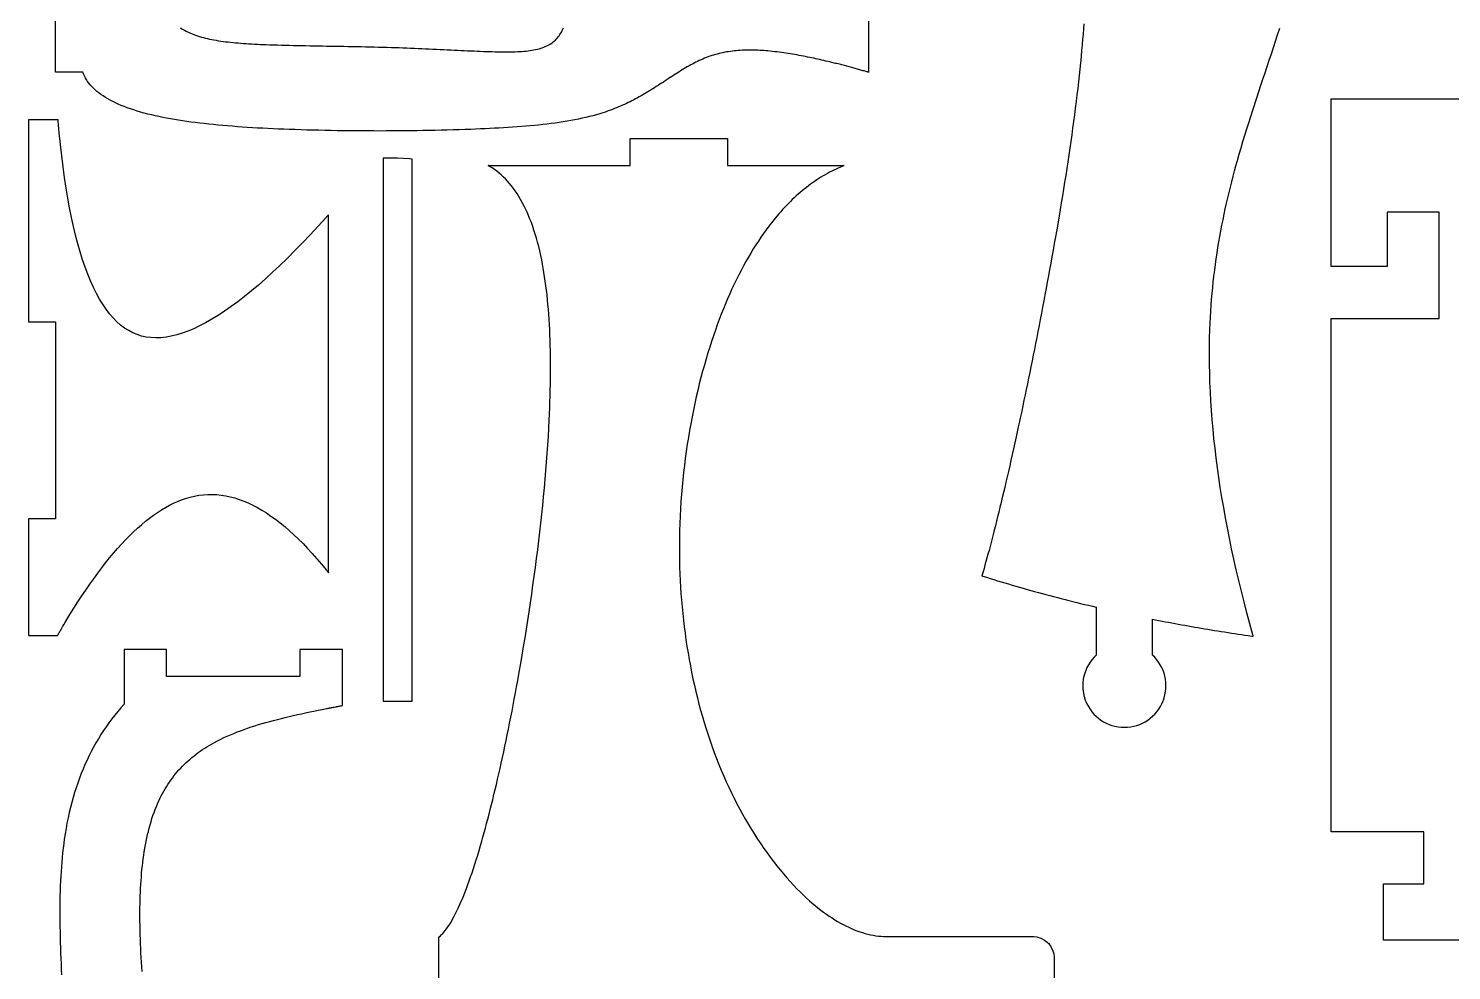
# Model space of a CAD drawing. Extents: x 0 to 272, y 0 to 398.
# Drawn here: x 0 to 105.3, y 101.5 to 171.1 of the extents above; entities that cross this region are included whole.
import ezdxf

# ---------------------------------------------------------------- set-up
doc = ezdxf.new("R2010")
doc.units = 0
doc.layers.get('0').update_dxf_attribs({"linetype": 'CONTINUOUS'})

msp = doc.modelspace()

# ---------------------------------------------------------------- linework, layer by layer
at = {"color": 0}
for points in [[(62.1501, 172.069), (62.1501, 167.876), (62.1471, 167.876), (62.1442, 167.878), (62.1401, 167.879), (62.1371, 167.879), (62.1342, 167.881), (62.1311, 167.882), (62.1281, 167.883), (62.124, 167.883), (62.1181, 167.886), (62.1151, 167.888), (62.1121, 167.888), (62.1081, 167.889), (62.1021, 167.89), (62.0992, 167.892), (62.0951, 167.893), (62.0921, 167.894), (62.089, 167.894), (62.0861, 167.896), (62.0792, 167.897), (62.0761, 167.899), (62.0731, 167.9), (62.0701, 167.901), (62.0631, 167.903), (62.0601, 167.904), (62.0571, 167.904), (62.054, 167.906), (61.9761, 167.929), (61.8971, 167.953), (61.8181, 167.976), (61.7381, 168), (61.5761, 168.046), (61.494, 168.069), (61.4121, 168.094), (61.3281, 168.117), (61.244, 168.14), (61.1601, 168.164), (61.0742, 168.188), (60.989, 168.211), (60.9021, 168.235), (60.814, 168.258), (60.7271, 168.282), (60.6381, 168.306), (60.5481, 168.329), (60.4581, 168.353), (60.3681, 168.376), (60.2771, 168.4), (60.184, 168.424), (60.0921, 168.447), (59.999, 168.471), (59.9051, 168.494), (59.8101, 168.518), (59.7151, 168.54), (59.619, 168.565), (59.5221, 168.587), (59.4251, 168.612), (59.284, 168.644), (59.1411, 168.679), (58.9971, 168.712), (58.8511, 168.747), (58.7042, 168.781), (58.5561, 168.814), (58.4071, 168.847), (58.2561, 168.881), (58.1042, 168.914), (57.9511, 168.946), (57.7971, 168.978), (57.6421, 169.01), (57.4851, 169.042), (57.3281, 169.072), (57.1701, 169.103), (57.0111, 169.132), (56.8501, 169.161), (56.689, 169.19), (56.5281, 169.217), (56.3651, 169.244), (56.2011, 169.269), (56.0371, 169.294), (55.8721, 169.319), (55.7071, 169.342), (55.5411, 169.364), (55.374, 169.385), (55.2061, 169.404), (55.039, 169.424), (54.87, 169.442), (54.7011, 169.458), (54.554, 169.471), (54.4061, 169.483), (54.259, 169.493), (54.1111, 169.501), (53.964, 169.51), (53.8171, 169.515), (53.6701, 169.519), (53.5231, 169.522), (53.3771, 169.522), (53.2304, 169.522), (53.0846, 169.519), (52.9389, 169.514), (52.7936, 169.508), (52.6487, 169.499), (52.5043, 169.489), (52.3604, 169.476), (52.2168, 169.462), (52.074, 169.444), (51.9315, 169.426), (51.7897, 169.404), (51.6486, 169.382), (51.5079, 169.357), (51.3683, 169.329), (51.2292, 169.299), (51.0908, 169.265), (50.9533, 169.231), (50.8165, 169.194), (50.6807, 169.154), (50.5457, 169.112), (50.4117, 169.065), (50.2786, 169.019), (50.1474, 168.969), (50.0168, 168.915), (49.8869, 168.862), (49.7578, 168.804), (49.6293, 168.746), (49.5013, 168.685), (49.3737, 168.622), (49.2467, 168.557), (49.12, 168.49), (48.9936, 168.422), (48.8675, 168.351), (48.7417, 168.279), (48.6158, 168.207), (48.4901, 168.132), (48.3646, 168.056), (48.239, 167.979), (48.1133, 167.901), (47.9875, 167.822), (47.8615, 167.742), (47.7354, 167.661), (47.6089, 167.579), (47.4821, 167.496), (47.3547, 167.413), (47.2271, 167.329), (47.0989, 167.244), (46.97, 167.16), (46.8408, 167.076), (46.7107, 166.99), (46.5797, 166.904), (46.4483, 166.819), (46.3267, 166.742), (46.2039, 166.664), (46.0804, 166.587), (45.9557, 166.51), (45.8301, 166.433), (45.7035, 166.358), (45.5757, 166.282), (45.4468, 166.208), (45.3168, 166.133), (45.1857, 166.061), (45.0532, 165.987), (44.9196, 165.915), (44.7846, 165.846), (44.6483, 165.776), (44.5108, 165.707), (44.3718, 165.639), (44.2314, 165.571), (44.0897, 165.504), (43.9464, 165.44), (43.8017, 165.376), (43.6553, 165.314), (43.5074, 165.253), (43.3579, 165.193), (43.2068, 165.133), (43.0539, 165.076), (42.8993, 165.021), (42.7432, 164.967), (42.5853, 164.914), (42.4254, 164.862), (42.2636, 164.811), (42.0119, 164.739), (41.7557, 164.669), (41.495, 164.601), (41.2301, 164.538), (40.9611, 164.476), (40.6878, 164.419), (40.4104, 164.365), (40.1293, 164.311), (39.844, 164.263), (39.555, 164.215), (39.2622, 164.171), (38.9657, 164.128), (38.6654, 164.087), (38.3618, 164.051), (38.0547, 164.015), (37.7442, 163.981), (37.4303, 163.95), (37.1132, 163.919), (36.7928, 163.892), (36.4693, 163.865), (36.1429, 163.84), (35.8132, 163.817), (35.481, 163.794), (35.1458, 163.775), (34.8078, 163.754), (34.4672, 163.737), (34.124, 163.719), (33.7782, 163.704), (33.43, 163.689), (33.0793, 163.675), (32.7264, 163.661), (32.2928, 163.646), (31.8561, 163.631), (31.4167, 163.618), (30.9747, 163.606), (30.5304, 163.594), (30.0843, 163.583), (29.6361, 163.575), (29.1861, 163.567), (28.735, 163.56), (28.2825, 163.554), (27.8289, 163.549), (27.3746, 163.544), (26.9196, 163.542), (26.4642, 163.54), (26.0085, 163.539), (25.5529, 163.54), (25.0978, 163.54), (24.6429, 163.544), (24.1886, 163.547), (23.7354, 163.551), (23.2832, 163.557), (22.8324, 163.564), (22.3828, 163.571), (21.9353, 163.579), (21.4896, 163.59), (21.046, 163.6), (20.6047, 163.612), (20.166, 163.625), (19.7303, 163.639), (19.2974, 163.654), (18.8974, 163.669), (18.5007, 163.685), (18.1071, 163.701), (17.7168, 163.721), (17.33, 163.74), (16.9471, 163.761), (16.5675, 163.783), (16.1919, 163.807), (15.8204, 163.832), (15.4528, 163.858), (15.0893, 163.886), (14.7303, 163.915), (14.3754, 163.946), (14.0253, 163.978), (13.6795, 164.013), (13.3387, 164.047), (13.0025, 164.085), (12.6714, 164.122), (12.3453, 164.163), (12.0245, 164.204), (11.7088, 164.249), (11.3986, 164.294), (11.0939, 164.342), (10.7949, 164.39), (10.5014, 164.442), (10.2139, 164.494), (9.9324, 164.549), (9.65701, 164.604), (9.38769, 164.664), (9.12483, 164.725), (8.84224, 164.794), (8.56743, 164.865), (8.30003, 164.939), (8.04031, 165.015), (7.78814, 165.094), (7.54362, 165.176), (7.30681, 165.26), (7.07769, 165.346), (6.85612, 165.435), (6.64242, 165.526), (6.43642, 165.619), (6.23812, 165.717), (6.04769, 165.815), (5.86501, 165.918), (5.69021, 166.022), (5.52311, 166.129), (5.3641, 166.239), (5.21283, 166.351), (5.06933, 166.465), (4.93414, 166.583), (4.80658, 166.703), (4.68712, 166.825), (4.57568, 166.95), (4.47233, 167.078), (4.37679, 167.208), (4.2895, 167.342), (4.21029, 167.478), (4.13911, 167.617), (4.07611, 167.758), (4.02132, 167.901), (2, 167.901), (2, 171.889)], [(11.2413, 171.169), (11.3431, 171.104), (11.4468, 171.043), (11.5528, 170.983), (11.6609, 170.925), (11.7711, 170.869), (11.8836, 170.817), (11.9985, 170.765), (12.1156, 170.717), (12.2352, 170.671), (12.3699, 170.622), (12.5078, 170.575), (12.6489, 170.531), (12.7931, 170.487), (12.9404, 170.447), (13.091, 170.408), (13.2445, 170.372), (13.4013, 170.337), (13.5609, 170.304), (13.7236, 170.274), (13.8893, 170.244), (14.0581, 170.217), (14.2299, 170.19), (14.4046, 170.165), (14.5821, 170.143), (14.7625, 170.121), (14.946, 170.1), (15.1321, 170.081), (15.321, 170.063), (15.5128, 170.046), (15.7075, 170.029), (15.905, 170.015), (16.1053, 170.001), (16.3079, 169.987), (16.5136, 169.976), (16.7218, 169.965), (16.9328, 169.954), (17.1464, 169.944), (17.3628, 169.936), (17.5814, 169.926), (17.8589, 169.917), (18.14, 169.907), (18.4249, 169.899), (18.7128, 169.89), (19.0042, 169.882), (19.2985, 169.875), (19.5957, 169.868), (19.8956, 169.862), (20.1979, 169.854), (20.5029, 169.85), (20.81, 169.844), (21.1192, 169.837), (21.43, 169.833), (21.7428, 169.828), (22.0571, 169.822), (22.3729, 169.817), (22.6899, 169.813), (23.0078, 169.807), (23.3267, 169.801), (23.6464, 169.796), (23.9667, 169.79), (24.2872, 169.783), (24.6079, 169.778), (24.9289, 169.771), (25.2499, 169.764), (25.5703, 169.756), (25.8904, 169.747), (26.21, 169.74), (26.5286, 169.731), (26.8467, 169.721), (27.1342, 169.712), (27.4204, 169.701), (27.7054, 169.69), (27.9892, 169.679), (28.2711, 169.669), (28.5514, 169.658), (28.8297, 169.646), (29.1067, 169.633), (29.3814, 169.622), (29.654, 169.608), (29.9246, 169.597), (30.1928, 169.583), (30.4586, 169.572), (30.7222, 169.558), (30.9829, 169.547), (31.2414, 169.533), (31.4968, 169.522), (31.7493, 169.51), (31.9992, 169.499), (32.2458, 169.487), (32.4892, 169.476), (32.7293, 169.465), (32.9661, 169.456), (33.1997, 169.446), (33.4296, 169.438), (33.6557, 169.429), (33.8782, 169.422), (34.0967, 169.414), (34.3114, 169.408), (34.5218, 169.403), (34.7221, 169.397), (34.9182, 169.394), (35.1103, 169.392), (35.2985, 169.39), (35.4825, 169.39), (35.6628, 169.393), (35.839, 169.396), (36.0111, 169.401), (36.1796, 169.407), (36.3439, 169.415), (36.5042, 169.426), (36.6607, 169.438), (36.8135, 169.451), (36.9622, 169.469), (37.1071, 169.487), (37.2479, 169.508), (37.3853, 169.533), (37.5185, 169.56), (37.6478, 169.59), (37.7735, 169.622), (37.8953, 169.657), (38.0132, 169.694), (38.1275, 169.737), (38.2378, 169.781), (38.3443, 169.829), (38.4472, 169.881), (38.5461, 169.936), (38.6417, 169.994), (38.7332, 170.057), (38.8211, 170.124), (38.9053, 170.194), (38.9799, 170.263), (39.0518, 170.336), (39.1208, 170.413), (39.1872, 170.493), (39.251, 170.578), (39.3118, 170.667), (39.37, 170.76), (39.4258, 170.857), (39.4786, 170.958), (39.529, 171.064), (39.5767, 171.174)], [(78.0701, 171.474), (78.0442, 171.087), (78.0161, 170.7), (77.9842, 170.308), (77.9511, 169.915), (77.9161, 169.518), (77.8731, 169.056), (77.8271, 168.589), (77.7801, 168.119), (77.7301, 167.644), (77.6751, 167.169), (77.6231, 166.689), (77.5661, 166.206), (77.5051, 165.721), (77.4442, 165.233), (77.3801, 164.743), (77.3161, 164.251), (77.2481, 163.756), (77.1801, 163.26), (77.1092, 162.763), (77.0371, 162.265), (76.9642, 161.763), (76.8882, 161.261), (76.8121, 160.76), (76.7342, 160.256), (76.6551, 159.754), (76.5732, 159.25), (76.4911, 158.744), (76.4092, 158.24), (76.3261, 157.736), (76.2411, 157.232), (76.0692, 156.226), (75.9801, 155.725), (75.8942, 155.225), (75.8051, 154.725), (75.7161, 154.229), (75.6301, 153.757), (75.5451, 153.288), (75.459, 152.821), (75.3731, 152.354), (75.2871, 151.89), (75.2011, 151.431), (75.1161, 150.972), (75.0271, 150.515), (74.9411, 150.061), (74.8551, 149.61), (74.7692, 149.161), (74.6801, 148.715), (74.5942, 148.272), (74.5071, 147.833), (74.4192, 147.397), (74.334, 146.965), (74.2481, 146.535), (74.1592, 146.107), (74.0732, 145.686), (73.9871, 145.265), (73.9021, 144.85), (73.8161, 144.44), (73.7321, 144.031), (73.6481, 143.629), (73.5621, 143.229), (73.4801, 142.833), (73.3951, 142.443), (73.3121, 142.056), (73.2301, 141.675), (73.1481, 141.297), (73.0661, 140.925), (72.9692, 140.482), (72.8731, 140.047), (72.7771, 139.618), (72.6842, 139.197), (72.5911, 138.783), (72.4981, 138.374), (72.4051, 137.975), (72.3142, 137.58), (72.2231, 137.194), (72.1342, 136.813), (72.0451, 136.441), (71.9571, 136.076), (71.8731, 135.716), (71.7871, 135.365), (71.7021, 135.02), (71.619, 134.684), (71.5371, 134.354), (71.4551, 134.031), (71.3731, 133.716), (71.2942, 133.406), (71.2161, 133.105), (71.1371, 132.812), (71.0621, 132.524), (70.9842, 132.246), (70.9121, 131.972), (70.8371, 131.709), (70.7632, 131.451), (70.6942, 131.201), (70.6231, 130.958), (70.5521, 130.722), (70.5501, 130.72), (70.5501, 130.716), (70.5481, 130.71), (70.5481, 130.704), (70.5451, 130.699), (70.5442, 130.697), (70.5442, 130.691), (70.5411, 130.687), (70.5411, 130.68), (70.5392, 130.679), (70.5392, 130.676), (70.5371, 130.67), (70.5371, 130.666), (70.5342, 130.663), (70.5342, 130.656), (70.5321, 130.656), (70.5321, 130.652), (70.5342, 130.651), (70.5392, 130.649), (70.5411, 130.649), (70.5442, 130.648), (70.5451, 130.648), (70.5481, 130.647), (70.5521, 130.645), (70.5551, 130.645), (70.559, 130.642), (70.5621, 130.642), (70.5661, 130.641), (70.5692, 130.64), (70.5732, 130.638), (70.5761, 130.638), (70.5771, 130.637), (70.5801, 130.637), (70.5821, 130.635), (70.5871, 130.634), (70.5911, 130.634), (70.5942, 130.633), (70.5942, 130.631), (70.5981, 130.631), (70.6011, 130.63), (70.6051, 130.629), (70.8731, 130.544), (71.1411, 130.46), (71.4121, 130.377), (71.6842, 130.294), (71.9551, 130.212), (72.2261, 130.13), (72.5011, 130.049), (72.7731, 129.969), (73.0481, 129.888), (73.3261, 129.809), (73.6011, 129.73), (73.8771, 129.651), (74.1551, 129.573), (74.4342, 129.497), (74.7142, 129.419), (74.9942, 129.344), (75.2751, 129.267), (75.5571, 129.192), (75.8411, 129.119), (76.1231, 129.044), (76.4071, 128.972), (76.6911, 128.898), (76.9771, 128.826), (77.2661, 128.755), (77.5521, 128.684), (77.8411, 128.613), (78.1301, 128.544), (78.4192, 128.474), (78.709, 128.406), (79.0011, 128.337), (79.0011, 124.795), (78.9571, 124.755), (78.8342, 124.629), (78.6801, 124.452), (78.5411, 124.266), (78.4192, 124.072), (78.3092, 123.869), (78.2192, 123.661), (78.1411, 123.445), (78.0821, 123.226), (78.0392, 123.002), (78.0121, 122.777), (78.0011, 122.548), (78.0092, 122.319), (78.0321, 122.09), (78.0732, 121.862), (78.1321, 121.635), (78.1871, 121.467), (78.209, 121.412), (78.2301, 121.358), (78.3021, 121.195), (78.4121, 120.988), (78.5371, 120.792), (78.6731, 120.606), (78.8232, 120.433), (78.9842, 120.272), (79.1571, 120.123), (79.3392, 119.988), (79.5321, 119.866), (79.7321, 119.759), (79.9411, 119.667), (80.1571, 119.591), (80.3801, 119.53), (80.6071, 119.485), (80.8411, 119.459), (81.0161, 119.451), (81.1342, 119.451), (81.3121, 119.459), (81.5442, 119.485), (81.7731, 119.53), (81.9942, 119.591), (82.2121, 119.667), (82.4192, 119.759), (82.6201, 119.866), (82.8121, 119.988), (82.9951, 120.123), (83.1692, 120.272), (83.3301, 120.433), (83.4801, 120.606), (83.6161, 120.792), (83.7411, 120.988), (83.8482, 121.195), (83.9201, 121.358), (83.9442, 121.412), (83.9642, 121.467), (84.0192, 121.635), (84.0801, 121.862), (84.1201, 122.09), (84.1442, 122.319), (84.1501, 122.548), (84.1411, 122.777), (84.1131, 123.002), (84.0701, 123.226), (84.0092, 123.445), (83.9342, 123.661), (83.8411, 123.869), (83.7342, 124.072), (83.6121, 124.266), (83.4732, 124.452), (83.3192, 124.629), (83.1942, 124.755), (83.1501, 124.795), (83.1501, 127.447), (83.3882, 127.401), (83.6261, 127.354), (83.8661, 127.307), (84.1051, 127.262), (84.3442, 127.217), (84.5842, 127.172), (84.8261, 127.127), (85.0661, 127.083), (85.3092, 127.04), (85.5501, 126.997), (85.7942, 126.954), (86.0371, 126.911), (86.2801, 126.867), (86.5231, 126.826), (87.0132, 126.742), (87.2592, 126.702), (87.5051, 126.661), (87.7511, 126.62), (87.9982, 126.581), (88.2451, 126.541), (88.4942, 126.502), (88.7442, 126.462), (88.9911, 126.424), (89.2411, 126.387), (89.4911, 126.347), (89.7411, 126.311), (89.9942, 126.274), (90.2442, 126.237), (90.4982, 126.201), (90.6121, 126.183), (90.6071, 126.199), (90.6051, 126.202), (90.5982, 126.229), (90.5982, 126.233), (90.5821, 126.288), (90.5801, 126.291), (90.5801, 126.299), (90.3551, 127.115), (90.1372, 127.923), (89.9301, 128.727), (89.7301, 129.524), (89.5372, 130.316), (89.3551, 131.102), (89.1771, 131.883), (89.0122, 132.656), (88.8522, 133.426), (88.7011, 134.188), (88.5571, 134.946), (88.4231, 135.697), (88.2942, 136.441), (88.1751, 137.181), (88.0661, 137.915), (87.9621, 138.642), (87.8692, 139.365), (87.7842, 140.081), (87.7051, 140.792), (87.6342, 141.497), (87.5732, 142.197), (87.5192, 142.89), (87.4732, 143.576), (87.4371, 144.26), (87.4071, 144.936), (87.3872, 145.607), (87.3732, 146.272), (87.3692, 146.931), (87.3701, 147.586), (87.3821, 148.232), (87.4001, 148.875), (87.4192, 149.324), (87.4411, 149.768), (87.4692, 150.211), (87.4982, 150.651), (87.5342, 151.09), (87.5701, 151.525), (87.6121, 151.957), (87.6571, 152.388), (87.7051, 152.815), (87.7592, 153.242), (87.8142, 153.665), (87.8732, 154.086), (87.9342, 154.506), (88.0011, 154.922), (88.0692, 155.337), (88.1411, 155.751), (88.2161, 156.163), (88.2942, 156.572), (88.3761, 156.981), (88.4592, 157.386), (88.5451, 157.792), (88.6342, 158.196), (88.7272, 158.597), (88.8232, 158.997), (88.9192, 159.396), (89.0192, 159.792), (89.1232, 160.189), (89.2272, 160.585), (89.3342, 160.976), (89.4442, 161.369), (89.5761, 161.836), (89.7121, 162.3), (89.8511, 162.763), (89.9911, 163.225), (90.1342, 163.688), (90.2771, 164.149), (90.4231, 164.611), (90.5732, 165.072), (90.8732, 165.994), (91.0251, 166.457), (91.1771, 166.919), (91.3301, 167.383), (91.4871, 167.849), (91.6411, 168.313), (91.7951, 168.779), (91.9511, 169.246), (92.1051, 169.717), (92.2622, 170.186), (92.4161, 170.658), (92.5692, 171.133)], [(110.391, 103.724), (100.241, 103.724), (100.241, 107.874), (103.241, 107.874), (103.241, 111.724), (96.3767, 111.724), (96.3767, 149.682), (104.377, 149.682), (104.377, 157.533), (100.527, 157.533), (100.527, 153.533), (96.3767, 153.533), (96.3767, 165.922), (114.664, 165.922)], [(30.3493, 100.791), (30.3493, 103.94), (30.3514, 103.94), (30.3524, 103.941), (30.3554, 103.944), (30.3583, 103.945), (30.3583, 103.947), (30.3593, 103.947), (30.3604, 103.948), (30.3624, 103.949), (30.3633, 103.951), (30.3653, 103.951), (30.3674, 103.953), (30.3693, 103.953), (30.3693, 103.955), (30.3714, 103.956), (30.3733, 103.958), (30.3743, 103.959), (30.3764, 103.96), (30.3774, 103.962), (30.3783, 103.962), (30.3804, 103.963), (30.3814, 103.965), (30.3833, 103.965), (30.3843, 103.967), (30.3874, 103.969), (30.4764, 104.044), (30.5653, 104.127), (30.6553, 104.22), (30.7464, 104.324), (30.8374, 104.437), (30.9303, 104.559), (31.0233, 104.691), (31.1193, 104.833), (31.2133, 104.984), (31.3093, 105.145), (31.4053, 105.316), (31.5024, 105.495), (31.6014, 105.685), (31.6983, 105.884), (31.7983, 106.092), (31.8983, 106.31), (31.9983, 106.538), (32.0983, 106.776), (32.1993, 107.022), (32.3014, 107.278), (32.4033, 107.544), (32.5064, 107.819), (32.6094, 108.102), (32.7133, 108.397), (32.8174, 108.699), (32.9224, 109.012), (33.0264, 109.333), (33.1304, 109.665), (33.2354, 110.005), (33.3414, 110.355), (33.4483, 110.713), (33.5374, 111.024), (33.6264, 111.341), (33.7164, 111.665), (33.8064, 111.995), (33.8983, 112.331), (33.9874, 112.673), (34.0774, 113.022), (34.1694, 113.376), (34.2583, 113.737), (34.3493, 114.102), (34.4404, 114.473), (34.5303, 114.851), (34.6203, 115.233), (34.7103, 115.62), (34.8014, 116.013), (34.8914, 116.41), (34.9804, 116.813), (35.0693, 117.222), (35.1593, 117.634), (35.2483, 118.051), (35.3374, 118.472), (35.4243, 118.898), (35.5124, 119.327), (35.5993, 119.762), (35.6874, 120.201), (35.7733, 120.642), (35.8594, 121.09), (35.9443, 121.54), (36.0283, 121.994), (36.1133, 122.451), (36.1974, 122.91), (36.3083, 123.533), (36.4174, 124.159), (36.5264, 124.79), (36.6314, 125.426), (36.7374, 126.065), (36.8403, 126.708), (36.9414, 127.353), (37.0404, 128.002), (37.1374, 128.653), (37.2314, 129.306), (37.3244, 129.96), (37.4164, 130.616), (37.5033, 131.272), (37.5883, 131.929), (37.6724, 132.585), (37.7514, 133.241), (37.8283, 133.897), (37.9024, 134.551), (37.9733, 135.204), (38.0414, 135.855), (38.1064, 136.502), (38.1674, 137.148), (38.2264, 137.791), (38.2804, 138.43), (38.3314, 139.065), (38.3783, 139.694), (38.4224, 140.322), (38.4624, 140.942), (38.4964, 141.558), (38.5274, 142.167), (38.5483, 142.617), (38.5664, 143.063), (38.5833, 143.503), (38.5954, 143.942), (38.6064, 144.376), (38.6153, 144.806), (38.6203, 145.231), (38.6233, 145.651), (38.6243, 146.069), (38.6233, 146.483), (38.6193, 146.892), (38.6124, 147.294), (38.6024, 147.694), (38.5914, 148.09), (38.5764, 148.481), (38.5593, 148.865), (38.5383, 149.244), (38.5164, 149.619), (38.4914, 149.99), (38.4624, 150.356), (38.4314, 150.715), (38.3983, 151.069), (38.3624, 151.419), (38.3233, 151.763), (38.2804, 152.099), (38.2354, 152.431), (38.1883, 152.758), (38.1383, 153.079), (38.0843, 153.394), (38.0283, 153.704), (37.9693, 154.006), (37.8993, 154.342), (37.8264, 154.674), (37.7483, 154.994), (37.6664, 155.31), (37.5804, 155.617), (37.4924, 155.915), (37.3993, 156.206), (37.3033, 156.49), (37.2054, 156.767), (37.1014, 157.033), (36.9943, 157.294), (36.8843, 157.549), (36.7703, 157.794), (36.6533, 158.031), (36.5333, 158.263), (36.4083, 158.485), (36.2804, 158.699), (36.1483, 158.908), (36.0133, 159.108), (35.8743, 159.299), (35.7333, 159.483), (35.5874, 159.663), (35.4383, 159.831), (35.2854, 159.994), (35.1304, 160.149), (34.9704, 160.294), (34.8083, 160.435), (34.6414, 160.567), (34.4714, 160.69), (34.2983, 160.806), (34.1203, 160.922), (34.1164, 160.924), (34.1133, 160.926), (34.1094, 160.929), (34.1064, 160.931), (34.1024, 160.933), (34.0983, 160.935), (34.0954, 160.938), (34.0914, 160.94), (34.0883, 160.942), (34.0843, 160.944), (34.0814, 160.947), (34.0774, 160.949), (34.0743, 160.951), (34.0664, 160.956), (34.0633, 160.96), (34.0593, 160.96), (34.0564, 160.962), (34.0524, 160.967), (34.0493, 160.967), (34.0454, 160.969), (34.0414, 160.974), (34.0383, 160.974), (34.0343, 160.976), (34.0314, 160.981), (34.0274, 160.981), (34.0243, 160.983), (34.0203, 160.987), (34.0174, 160.987), (34.0133, 160.992), (34.0133, 160.992), (44.5203, 160.992), (44.5203, 162.992), (51.7204, 162.992), (51.7204, 160.992), (60.3444, 160.992), (60.3274, 160.983), (60.3094, 160.974), (60.2993, 160.972), (60.2914, 160.967), (60.2835, 160.962), (60.2733, 160.96), (60.2654, 160.956), (60.2564, 160.951), (60.2383, 160.944), (60.2285, 160.94), (60.2204, 160.935), (60.2104, 160.931), (60.2024, 160.926), (60.1944, 160.924), (60.1844, 160.919), (60.1674, 160.913), (60.1585, 160.908), (60.1494, 160.903), (60.1404, 160.901), (60.1314, 160.897), (60.1133, 160.888), (60.1054, 160.883), (60.0954, 160.881), (60.0874, 160.876), (60.0774, 160.874), (59.9135, 160.799), (59.7494, 160.726), (59.5874, 160.649), (59.4264, 160.569), (59.2654, 160.485), (59.1054, 160.399), (58.9474, 160.31), (58.7885, 160.217), (58.6304, 160.122), (58.4735, 160.024), (58.3174, 159.924), (58.1635, 159.817), (58.0085, 159.71), (57.8554, 159.599), (57.7024, 159.487), (57.5514, 159.369), (57.3994, 159.249), (57.2494, 159.126), (57.0994, 159.001), (56.9524, 158.872), (56.8033, 158.74), (56.6583, 158.606), (56.5104, 158.467), (56.3664, 158.326), (56.2214, 158.181), (56.0774, 158.033), (55.9354, 157.883), (55.7944, 157.728), (55.6524, 157.574), (55.5124, 157.413), (55.3733, 157.249), (55.1724, 157.006), (54.9714, 156.756), (54.7733, 156.499), (54.5774, 156.233), (54.3835, 155.965), (54.1904, 155.688), (53.9994, 155.403), (53.8104, 155.112), (53.6244, 154.817), (53.4404, 154.513), (53.2585, 154.204), (53.0783, 153.888), (52.9014, 153.565), (52.7244, 153.235), (52.5524, 152.901), (52.3814, 152.56), (52.2133, 152.212), (52.0474, 151.858), (51.8844, 151.499), (51.7233, 151.131), (51.5654, 150.758), (51.4104, 150.381), (51.2583, 149.997), (51.1083, 149.608), (50.9604, 149.21), (50.8164, 148.808), (50.6743, 148.401), (50.5354, 147.987), (50.4014, 147.569), (50.2674, 147.144), (50.1333, 146.694), (50.0024, 146.237), (49.8744, 145.776), (49.7514, 145.31), (49.6304, 144.837), (49.5154, 144.362), (49.4024, 143.878), (49.2954, 143.392), (49.1914, 142.899), (49.0924, 142.401), (48.9983, 141.901), (48.9083, 141.397), (48.8224, 140.888), (48.7414, 140.374), (48.6654, 139.856), (48.5944, 139.337), (48.5274, 138.813), (48.4664, 138.285), (48.4104, 137.756), (48.3604, 137.224), (48.3154, 136.688), (48.2743, 136.151), (48.2414, 135.612), (48.2124, 135.069), (48.1883, 134.526), (48.1724, 133.98), (48.1604, 133.433), (48.1554, 132.884), (48.1564, 132.334), (48.1633, 131.783), (48.1743, 131.294), (48.1924, 130.804), (48.2133, 130.315), (48.2414, 129.824), (48.2733, 129.334), (48.3104, 128.844), (48.3533, 128.355), (48.4014, 127.866), (48.4533, 127.378), (48.5104, 126.891), (48.5744, 126.405), (48.6424, 125.92), (48.7154, 125.437), (48.7944, 124.955), (48.8774, 124.474), (48.9664, 123.997), (49.0593, 123.52), (49.1583, 123.047), (49.2624, 122.574), (49.3704, 122.105), (49.4844, 121.638), (49.6033, 121.174), (49.7274, 120.713), (49.8564, 120.255), (49.9914, 119.801), (50.1304, 119.349), (50.2743, 118.901), (50.4243, 118.458), (50.5783, 118.017), (50.7383, 117.581), (50.9064, 117.142), (51.0804, 116.706), (51.2583, 116.277), (51.4404, 115.851), (51.6264, 115.431), (51.8174, 115.016), (52.0133, 114.606), (52.2133, 114.202), (52.4174, 113.805), (52.6264, 113.412), (52.8374, 113.026), (53.0524, 112.645), (53.2704, 112.272), (53.4924, 111.903), (53.7164, 111.542), (53.9444, 111.188), (54.1743, 110.841), (54.4083, 110.501), (54.6443, 110.167), (54.8814, 109.841), (55.1214, 109.523), (55.3654, 109.212), (55.6094, 108.909), (55.8554, 108.613), (56.1024, 108.326), (56.3524, 108.047), (56.6024, 107.777), (56.8554, 107.515), (57.1064, 107.262), (57.3604, 107.016), (57.5694, 106.823), (57.7783, 106.634), (57.9874, 106.453), (58.1954, 106.277), (58.4054, 106.108), (58.6133, 105.945), (58.8224, 105.788), (59.0304, 105.638), (59.2383, 105.494), (59.4474, 105.356), (59.6533, 105.224), (59.8604, 105.101), (60.0674, 104.981), (60.2744, 104.87), (60.4804, 104.765), (60.6844, 104.666), (60.8883, 104.574), (61.0924, 104.488), (61.2954, 104.409), (61.4964, 104.337), (61.6985, 104.272), (61.8983, 104.213), (62.0964, 104.162), (62.2954, 104.116), (62.4914, 104.078), (62.6874, 104.047), (62.8814, 104.022), (63.0744, 104.005), (63.2664, 103.994), (63.4564, 103.991), (74.3674, 103.991), (74.6035, 103.959), (74.9024, 103.869), (75.1774, 103.722), (75.3664, 103.577), (75.4204, 103.522), (75.4764, 103.466), (75.6204, 103.278), (75.7674, 103.004), (75.8583, 102.705), (75.8904, 102.469), (75.8904, 100.791)], [(8.40435, 101.403), (8.38135, 101.743), (8.36035, 102.083), (8.34039, 102.423), (8.32238, 102.763), (8.30638, 103.103), (8.29135, 103.442), (8.27935, 103.781), (8.26839, 104.119), (8.26036, 104.457), (8.25336, 104.793), (8.24935, 105.129), (8.24735, 105.464), (8.24735, 105.797), (8.25037, 106.13), (8.25538, 106.417), (8.26237, 106.704), (8.27138, 106.988), (8.28239, 107.271), (8.29536, 107.553), (8.31136, 107.832), (8.32938, 108.11), (8.35037, 108.386), (8.37338, 108.66), (8.39936, 108.932), (8.42839, 109.202), (8.45936, 109.469), (8.49338, 109.734), (8.53039, 109.997), (8.57036, 110.257), (8.61339, 110.515), (8.65836, 110.77), (8.70736, 111.022), (8.75939, 111.271), (8.81435, 111.517), (8.87235, 111.761), (8.93338, 112.001), (8.99838, 112.238), (9.06635, 112.472), (9.13835, 112.703), (9.21337, 112.93), (9.29238, 113.153), (9.37435, 113.373), (9.46039, 113.59), (9.54937, 113.802), (9.64339, 114.011), (9.72939, 114.194), (9.81939, 114.374), (9.91237, 114.551), (10.0084, 114.725), (10.1074, 114.896), (10.2094, 115.063), (10.3143, 115.228), (10.4224, 115.389), (10.5334, 115.548), (10.6473, 115.704), (10.7644, 115.856), (10.8844, 116.006), (11.0074, 116.153), (11.1337, 116.297), (11.2626, 116.438), (11.3944, 116.575), (11.5291, 116.711), (11.6669, 116.843), (11.8075, 116.972), (11.951, 117.099), (12.0975, 117.223), (12.2468, 117.344), (12.3989, 117.462), (12.554, 117.578), (12.7119, 117.691), (12.8726, 117.801), (13.0362, 117.909), (13.2028, 118.014), (13.3721, 118.116), (13.5442, 118.216), (13.7671, 118.339), (13.994, 118.459), (14.2254, 118.575), (14.4607, 118.688), (14.7, 118.797), (14.9429, 118.903), (15.19, 119.006), (15.4404, 119.106), (15.6947, 119.203), (15.9526, 119.297), (16.214, 119.389), (16.4786, 119.478), (16.7468, 119.565), (17.0179, 119.649), (17.2926, 119.732), (17.5703, 119.812), (17.8508, 119.89), (18.1344, 119.966), (18.4208, 120.041), (18.71, 120.113), (19.0019, 120.185), (19.2965, 120.255), (19.5936, 120.323), (19.8932, 120.391), (20.1953, 120.457), (20.4996, 120.522), (20.8061, 120.587), (21.1149, 120.65), (21.4257, 120.714), (21.7385, 120.776), (22.0535, 120.838), (22.0897, 120.845), (22.1632, 120.859), (22.1997, 120.867), (22.2364, 120.874), (22.2732, 120.881), (22.3097, 120.888), (22.3835, 120.902), (22.4203, 120.909), (22.4571, 120.916), (22.5308, 120.93), (22.5678, 120.937), (22.6047, 120.944), (22.7157, 120.965), (22.7528, 120.972), (22.7897, 120.979), (22.864, 120.993), (22.9013, 121), (22.9385, 121.007), (22.9757, 121.014), (23.0129, 121.021), (23.0501, 121.028), (23.0875, 121.035), (23.1247, 121.042), (23.1621, 121.049), (23.1996, 121.055), (23.2003, 121.056), (23.2011, 121.056), (23.2019, 121.056), (23.2028, 121.056), (23.2043, 121.057), (23.2051, 121.057), (23.206, 121.057), (23.2067, 121.057), (23.2075, 121.057), (23.2083, 121.057), (23.209, 121.057), (23.2099, 121.057), (23.2107, 121.057), (23.2115, 121.058), (23.2124, 121.058), (23.2132, 121.058), (23.2147, 121.058), (23.2156, 121.058), (23.2164, 121.058), (23.2179, 121.059), (23.2188, 121.059), (23.2196, 121.059), (23.2211, 121.059), (23.2219, 121.06), (23.2236, 121.06), (23.2236, 125.197), (20.0735, 125.197), (20.0735, 123.197), (10.2234, 123.197), (10.2234, 125.197), (7.07335, 125.197), (7.07335, 121.152), (6.83735, 120.888), (6.60736, 120.619), (6.38336, 120.346), (6.16635, 120.068), (5.95437, 119.786), (5.74935, 119.498), (5.55138, 119.207), (5.35835, 118.91), (5.17236, 118.609), (4.99138, 118.302), (4.81739, 117.992), (4.64936, 117.676), (4.48736, 117.356), (4.33138, 117.031), (4.18137, 116.701), (4.03836, 116.366), (3.90033, 116.027), (3.76833, 115.683), (3.64236, 115.334), (3.52339, 114.981), (3.40935, 114.623), (3.30138, 114.26), (3.19937, 113.892), (3.10335, 113.519), (3.01335, 113.142), (2.92936, 112.76), (2.85038, 112.373), (2.77838, 111.981), (2.71137, 111.584), (2.65033, 111.183), (2.60536, 110.851), (2.56338, 110.516), (2.52533, 110.178), (2.49137, 109.836), (2.45936, 109.492), (2.43235, 109.144), (2.40836, 108.792), (2.38633, 108.438), (2.36837, 108.081), (2.35335, 107.72), (2.34136, 107.356), (2.33137, 106.99), (2.32437, 106.62), (2.32036, 106.247), (2.31836, 105.871), (2.31933, 105.493), (2.32135, 105.111), (2.32633, 104.727), (2.33333, 104.339), (2.34233, 103.949), (2.35335, 103.556), (2.36535, 103.16), (2.37935, 102.761), (2.39438, 102.36), (2.41135, 101.956), (2.42936, 101.549), (2.44937, 101.14)]]:
    msp.add_lwpolyline(points, dxfattribs=at)
for points in [[(2.19103, 164.374), (0, 164.374), (0, 149.431), (2, 149.431), (2, 134.869), (0, 134.869), (0, 126.252), (2.15799, 126.252), (2.15799, 126.253), (2.15901, 126.255), (2.15901, 126.256), (2.16103, 126.256), (2.16103, 126.259), (2.162, 126.259), (2.162, 126.26), (2.16401, 126.262), (2.16401, 126.263), (2.16499, 126.265), (2.16499, 126.266), (2.16601, 126.266), (2.16601, 126.269), (2.18701, 126.302), (2.20703, 126.337), (2.22601, 126.371), (2.24599, 126.405), (2.26503, 126.439), (2.28401, 126.473), (2.30404, 126.508), (2.32303, 126.541), (2.34403, 126.574), (2.36399, 126.609), (2.38303, 126.642), (2.40201, 126.676), (2.44103, 126.744), (2.46099, 126.777), (2.48004, 126.81), (2.50103, 126.844), (2.521, 126.877), (2.53999, 126.91), (2.55903, 126.944), (2.579, 126.977), (2.618, 127.042), (2.65799, 127.109), (2.697, 127.174), (2.736, 127.241), (2.75499, 127.273), (2.77599, 127.306), (3.06803, 127.787), (3.361, 128.258), (3.65403, 128.717), (3.947, 129.164), (4.241, 129.602), (4.53401, 130.027), (4.829, 130.439), (5.12201, 130.842), (5.41601, 131.231), (5.71099, 131.609), (6.00499, 131.974), (6.301, 132.327), (6.59608, 132.666), (6.88997, 132.994), (7.18608, 133.309), (7.4821, 133.61), (7.77701, 133.898), (8.0721, 134.173), (8.368, 134.434), (8.6651, 134.683), (8.9611, 134.916), (9.25711, 135.137), (9.553, 135.342), (9.8501, 135.534), (10.1461, 135.712), (10.443, 135.874), (10.74, 136.023), (11.0361, 136.156), (11.333, 136.274), (11.6301, 136.377), (11.958, 136.474), (12.2871, 136.551), (12.615, 136.609), (12.944, 136.649), (13.275, 136.67), (13.604, 136.671), (13.9361, 136.655), (14.2661, 136.621), (14.5979, 136.569), (14.93, 136.498), (15.2642, 136.409), (15.5961, 136.302), (15.93, 136.178), (16.2642, 136.037), (16.5981, 135.878), (16.934, 135.702), (17.269, 135.51), (17.6051, 135.301), (17.9431, 135.074), (18.279, 134.831), (18.6181, 134.571), (18.9551, 134.295), (19.2942, 134.003), (19.6331, 133.695), (19.9731, 133.371), (20.314, 133.031), (20.654, 132.677), (20.9961, 132.306), (21.3371, 131.92), (21.679, 131.519), (22.0221, 131.102), (22.0271, 131.095), (22.034, 131.088), (22.0401, 131.081), (22.0461, 131.073), (22.064, 131.051), (22.0692, 131.044), (22.0761, 131.037), (22.1001, 131.008), (22.1051, 131.001), (22.1111, 130.992), (22.1342, 130.963), (22.1401, 130.956), (22.1471, 130.949), (22.1651, 130.927), (22.1711, 130.92), (22.1821, 130.905), (22.189, 130.898), (22.1942, 130.891), (22.2001, 130.883), (22.2001, 157.346), (22.1942, 157.339), (22.189, 157.332), (22.154, 157.292), (22.1411, 157.281), (22.1361, 157.274), (22.1071, 157.242), (22.1011, 157.235), (22.0831, 157.215), (22.0781, 157.21), (22.0611, 157.189), (22.055, 157.183), (22.0321, 157.157), (22.0261, 157.151), (22.019, 157.144), (21.4321, 156.499), (20.8511, 155.874), (20.279, 155.271), (19.714, 154.694), (19.1571, 154.138), (18.6071, 153.606), (18.0651, 153.096), (17.5321, 152.612), (17.0071, 152.151), (16.489, 151.714), (15.9801, 151.303), (15.4801, 150.914), (14.989, 150.553), (14.5051, 150.217), (14.03, 149.906), (13.5651, 149.621), (13.1091, 149.36), (12.6621, 149.128), (12.223, 148.921), (11.7961, 148.742), (11.3761, 148.592), (10.9661, 148.467), (10.5661, 148.369), (10.1761, 148.299), (9.79611, 148.258), (9.42507, 148.246), (9.06401, 148.26), (8.71397, 148.306), (8.37299, 148.381), (8.044, 148.483), (7.7251, 148.617), (7.41401, 148.778), (7.11208, 148.971), (6.81901, 149.192), (6.53597, 149.442), (6.26199, 149.721), (5.99701, 150.028), (5.74001, 150.364), (5.493, 150.728), (5.25401, 151.117), (5.023, 151.535), (4.801, 151.981), (4.58908, 152.453), (4.38308, 152.949), (4.18701, 153.474), (3.99799, 154.024), (3.81901, 154.599), (3.64703, 155.199), (3.48301, 155.826), (3.32801, 156.478), (3.18001, 157.153), (3.04101, 157.851), (2.90901, 158.574), (2.78401, 159.321), (2.669, 160.092), (2.55903, 160.885), (2.45801, 161.701), (2.36501, 162.539), (2.27903, 163.399), (2.20003, 164.283), (2.19103, 164.374)], [(26.2301, 121.389), (28.3801, 121.389), (28.3801, 161.468), (28.2013, 161.479), (27.3057, 161.522), (26.4094, 161.539), (26.2301, 161.539), (26.2301, 121.389)]]:
    msp.add_lwpolyline(points, close=True, dxfattribs=at)

doc.saveas('drawing.dxf')
